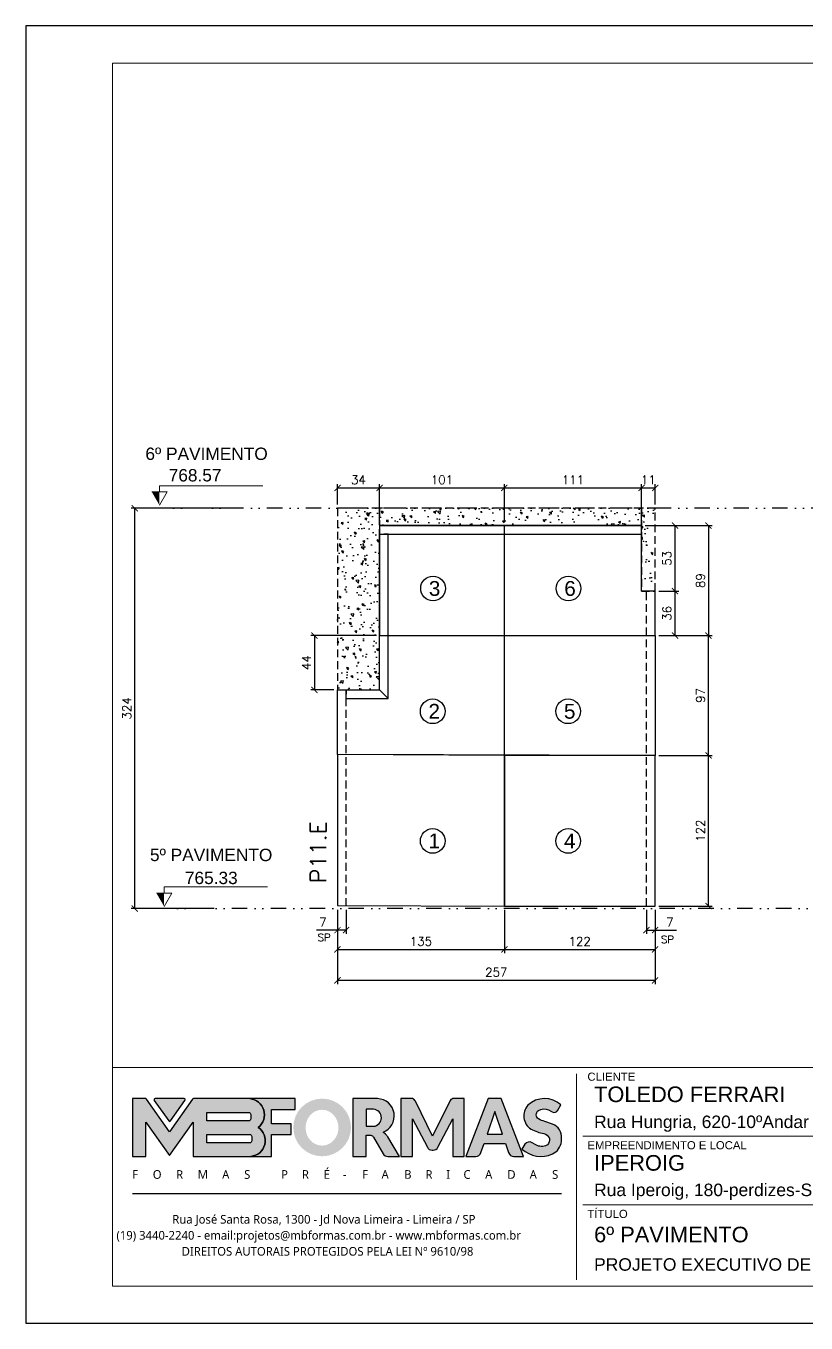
# Model space of a CAD drawing. Extents: x -23436 to 4767, y -4131 to 9755.
# Drawn here: x -17506 to -16875, y 632 to 1682 of the extents above; entities that cross this region are included whole.
import ezdxf
from ezdxf.enums import TextEntityAlignment as Align

# ---------------------------------------------------------------- set-up
doc = ezdxf.new("R2010")
doc.units = 0
doc.header["$PDMODE"] = 2
doc.header["$PDSIZE"] = 10
doc.linetypes.add('DIVIDE2', pattern=[0.625, 0.25, -0.125, 0, -0.125, 0, -0.125])
doc.linetypes.add('HIDDEN', pattern=[9.525, 6.35, -3.175])
doc.layers.get('0').update_dxf_attribs({"lineweight": 13})
doc.layers.get('Defpoints').update_dxf_attribs({"lineweight": 13})
for name, color, linetype in [('Concreto', 250, 'HIDDEN'), ('Cota', 4, 'Continuous'), ('MB Logo', 254, 'Continuous'), ('Nível', 160, 'Continuous'), ('Painéis', 30, 'Continuous'), ('Romaneio', 10, 'Continuous'), ('Sarr 7x7', 104, 'Continuous'), ('Sarrafo de Pressão', 42, 'HIDDEN'), ('Texto Nível', 251, 'Continuous')]:
    doc.layers.add(name, color=color, linetype=linetype)
for name, color, linetype, lineweight in [('cotas', 4, 'Continuous', 13), ('FOLHA MB', 7, 'Continuous', 13), ('Sarr 2.2x7', 40, 'Continuous', 9), ('Texto Seção', 7, 'Continuous', 15)]:
    doc.layers.add(name, color=color, linetype=linetype, lineweight=lineweight)
doc.layers.add('Laje_Perimetro', color=7, linetype='Continuous', plot=False)
doc.styles.add('ARIAL', font='arial.ttf', dxfattribs={"oblique": 15, "height": 25})
doc.styles.add('MB_C01', font='arial.ttf', dxfattribs={"height": 1.3})
doc.styles.add('MB_C02', font='arial.ttf', dxfattribs={"height": 2})
doc.styles.add('MB_C03', font='arial.ttf', dxfattribs={"height": 2.5})
doc.styles.add('MB_C04', font='arial.ttf', dxfattribs={"height": 6})
doc.styles.add('MtXpl_Lucida_Sans_Un', font='l_10646.ttf')
doc.styles.add('REGUA-120', font='ROMANS.shx', dxfattribs={"height": 15})
doc.styles.add('ROMANS', font='romans.shx')
doc.dimstyles.new('Cota Paínel', dxfattribs={"dimtxt": 7, "dimasz": 5, "dimexe": 3, "dimexo": 3, "dimgap": 3, "dimtad": 1, "dimdec": 1, "dimzin": 12, "dimdsep": 46, "dimtxsty": 'ROMANS', "dimblk": 'ARCHTICK', "dimcen": 0, "dimclrd": 4, "dimclre": 4, "dimclrt": 1, "dimadec": 1, "dimazin": 3, "dimtfac": 1, "dimtdec": 1, "dimtmove": 0, "dimatfit": 3, "dimldrblk": 'OBLIQUE', "dimfxl": 0, "dimtolj": 1, "dimtzin": 12, "dimarcsym": 0})
doc.dimstyles.new('PAINEL', dxfattribs={"dimtxt": 7, "dimasz": 5, "dimexe": 3, "dimexo": 3, "dimgap": 3, "dimtad": 1, "dimdec": 1, "dimzin": 12, "dimdsep": 46, "dimtxsty": 'ROMANS', "dimblk": 'ARCHTICK', "dimcen": 0, "dimclrd": 4, "dimclre": 4, "dimclrt": 1, "dimadec": 1, "dimazin": 3, "dimtfac": 1, "dimtdec": 1, "dimtmove": 0, "dimatfit": 3, "dimldrblk": 'OBLIQUE', "dimfxl": 0, "dimtolj": 1, "dimtzin": 12, "dimarcsym": 0})

# ---------------------------------------------------------------- blocks, each defined once
blk = doc.blocks.new('MB-NOVO')
at = {"layer": 'MB Logo', "linetype": 'Continuous'}
h = blk.add_hatch(color=256, dxfattribs=at)
h.dxf.hatch_style = 1
h.set_gradient(color1=(242, 132, 69), color2=(247, 180, 141), rotation=90, tint=1)
h.paths.add_polyline_path([(-18529.6, 10980.8), (-18475.7, 10980.8, 0.706757), (-18468.7, 11008, 0.681802), (-18476.7, 11034.9), (-18529.4, 11034.9, 0.243712), (-18530.2, 11034.5), (-18551.7, 11003.9), (-18573.3, 11034.5, 0.243712), (-18574.1, 11034.9), (-18586.5, 11034.9), (-18586.5, 10980.8), (-18573.9, 10980.8), (-18573.9, 11012.9), (-18551.7, 10981.5), (-18529.6, 11012.9)])
h.paths.add_polyline_path([(-18516.8, 11014.1), (-18516.8, 11022), (-18477.8, 11022, -0.414214), (-18475.8, 11020), (-18475.8, 11016.1, -0.414214), (-18477.8, 11014.1)], flags=16)
h.paths.add_polyline_path([(-18516.8, 11001.4), (-18476.8, 11001.4, -0.414214), (-18474.8, 10999.4), (-18474.8, 10995.5, -0.414214), (-18476.8, 10993.5), (-18516.8, 10993.5)], flags=16)
at = {"layer": 'MB Logo', "true_color": 0x262626}
h = blk.add_hatch(color=250, dxfattribs=at)
h.dxf.hatch_style = 1
h.paths.add_polyline_path([(-18537.3, 11033.3, 0.60809), (-18538.1, 11034.9), (-18565.3, 11034.9, 0.60809), (-18566.1, 11033.3), (-18552.5, 11014, 0.518202), (-18550.9, 11014)])
h = blk.add_hatch(color=250, dxfattribs=at)
h.dxf.hatch_style = 1
h.paths.add_polyline_path([(-18456.2, 11011.3), (-18456.2, 11024.6), (-18434.2, 11024.6), (-18434.2, 11034.9), (-18476.7, 11034.9, -0.681802), (-18468.7, 11008, -0.706757), (-18475.7, 10980.8), (-18456.2, 10980.8), (-18456.2, 11001.4), (-18437.8, 11001.4), (-18437.8, 11011.3)])
h = blk.add_hatch(color=250, dxfattribs=at)
h.dxf.hatch_style = 1
h.paths.add_polyline_path([(-18435.9, 11007.9, 1), (-18381.9, 11007.9, 1)])
edge = h.paths.add_edge_path(flags=16)
edge.add_ellipse((-18409, 11007.7), major_axis=(0, 16.8), ratio=0.916255, start_angle=0, end_angle=360)
h = blk.add_hatch(color=250, dxfattribs=at)
h.dxf.hatch_style = 1
h.paths.add_polyline_path([(-18357, 11034.9), (-18380.2, 11034.9), (-18380.2, 10980.8), (-18367.6, 10980.8), (-18367.6, 11000.7), (-18363.4, 11000.7, -0.195765), (-18360.9, 10998.9), (-18351.8, 10983.2, 0.261385), (-18347.5, 10980.8), (-18336.4, 10980.8), (-18347.5, 10999, 0.082429), (-18349.6, 11001.5), (-18351.9, 11003.4, 0.81838)])
h.paths.add_polyline_path([(-18360.8, 11009), (-18367.6, 11009), (-18367.6, 11025), (-18360.8, 11025, -0.92578)], flags=16)
h = blk.add_hatch(color=250, dxfattribs=at)
h.dxf.hatch_style = 1
h.paths.add_polyline_path([(-18286.6, 11015.9), (-18286.6, 10980.8), (-18275.8, 10980.8), (-18275.8, 11034.9), (-18286.6, 11034.9, 0.216647), (-18289.4, 11032.4), (-18305.5, 10999.8), (-18321.6, 11032.7, 0.199908), (-18324.3, 11034.9), (-18335.2, 11034.9), (-18335.2, 10980.8), (-18324.3, 10980.8), (-18324.3, 11015.9), (-18310.4, 10989.3, 0.279644), (-18306, 10986.6, 0.340986), (-18300.5, 10989.3)])
h = blk.add_hatch(color=250, dxfattribs=at)
h.dxf.hatch_style = 1
h.paths.add_polyline_path([(-18274.4, 10980.8), (-18265, 10980.8, 0.322517), (-18260.2, 10984.3), (-18257.3, 10993), (-18237.2, 10993), (-18234.3, 10984.3, 0.322517), (-18229.5, 10980.8), (-18220.3, 10980.8), (-18241.2, 11034.9), (-18253.4, 11034.9)])
h.paths.add_polyline_path([(-18254.4, 11001.6), (-18247.3, 11023), (-18240.1, 11001.6)], flags=16)
h = blk.add_hatch(color=250, dxfattribs=at)
h.dxf.hatch_style = 1
h.paths.add_polyline_path([(-18206, 11024, -0.247671), (-18196.9, 11024.3), (-18193.5, 11022.5, 0.40799), (-18188.2, 11024.1), (-18185.4, 11029.1, 0.392837), (-18216.2, 11028.7, 0.467779), (-18213.3, 11006.3, 0.077523), (-18201.2, 11002.1, -0.214206), (-18196.1, 10997.9, -0.284295), (-18198.2, 10991.4, -0.26924), (-18208.8, 10991.6), (-18212.2, 10993.6, 0.407727), (-18219, 10992.1), (-18221.8, 10987.7, 0.296878), (-18193.2, 10983.1, 0.272251), (-18184.9, 10995.3), (-18184.6, 10997.9, 0.348906), (-18193.7, 11011.2), (-18200.4, 11013.5, -0.045018), (-18205.8, 11015.7, -0.618284)])
at = {"layer": 'MB Logo', "linetype": 'Continuous'}
blk.add_line((-18586.5, 10945.9), (-18184.8, 10945.9), dxfattribs=at)
at = {"layer": 'MB Logo', "color": 23, "linetype": 'Continuous', "true_color": 0xf28445}
for points in [[(-18573.3, 11034.5, 0.243712), (-18574.1, 11034.9), (-18586.5, 11034.9), (-18586.5, 10980.8), (-18573.9, 10980.8), (-18573.9, 11012.9), (-18551.7, 10981.5), (-18529.6, 11012.9), (-18529.6, 10980.8), (-18475.7, 10980.8, 0.706757), (-18468.7, 11008, 0.681802), (-18476.7, 11034.9), (-18529.4, 11034.9, 0.243712), (-18530.2, 11034.5), (-18551.7, 11003.9)], [(-18516.8, 11022), (-18477.8, 11022, -0.414214), (-18475.8, 11020), (-18475.8, 11016.1, -0.414214), (-18477.8, 11014.1), (-18516.8, 11014.1)], [(-18516.8, 11001.4), (-18476.8, 11001.4, -0.414214), (-18474.8, 10999.4), (-18474.8, 10995.5, -0.414214), (-18476.8, 10993.5), (-18516.8, 10993.5)]]:
    blk.add_lwpolyline(points, format="xyb", close=True, dxfattribs=at)
at = {"layer": 'MB Logo', "color": 250, "true_color": 0x262626}
for points in [[(-18537.3, 11033.3, 0.60809), (-18538.1, 11034.9), (-18565.3, 11034.9, 0.60809), (-18566.1, 11033.3), (-18552.5, 11014, 0.518202), (-18550.9, 11014)], [(-18437.8, 11011.3), (-18456.2, 11011.3), (-18456.2, 11024.6), (-18434.2, 11024.6), (-18434.2, 11034.9), (-18476.7, 11034.9, -0.681802), (-18468.7, 11008, -0.706757), (-18475.7, 10980.8), (-18456.2, 10980.8), (-18456.2, 11001.4), (-18437.8, 11001.4)], [(-18347.5, 10980.8), (-18336.4, 10980.8), (-18347.5, 10999, 0.082429), (-18349.6, 11001.5), (-18351.9, 11003.4, 0.81838), (-18357, 11034.9), (-18380.2, 11034.9), (-18380.2, 10980.8), (-18367.6, 10980.8), (-18367.6, 11000.7), (-18363.4, 11000.7, -0.209789), (-18360.8, 10998.7), (-18351.8, 10983.2, 0.261385)], [(-18286.6, 11015.9), (-18286.6, 10980.8), (-18275.8, 10980.8), (-18275.8, 11034.9), (-18286.6, 11034.9, 0.216647), (-18289.4, 11032.4), (-18305.5, 10999.8), (-18321.5, 11032.4, 0.216647), (-18324.3, 11034.9), (-18335.2, 11034.9), (-18335.2, 10980.8), (-18324.3, 10980.8), (-18324.3, 11015.9), (-18310.4, 10989.3, 0.279644), (-18306, 10986.6), (-18304.9, 10986.6, 0.279644), (-18300.5, 10989.3)], [(-18265, 10980.8, 0.322517), (-18260.2, 10984.3), (-18257.3, 10993), (-18237.2, 10993), (-18234.3, 10984.3, 0.322517), (-18229.5, 10980.8), (-18220.3, 10980.8), (-18241.2, 11034.9), (-18253.4, 11034.9), (-18274.4, 10980.8)], [(-18206.2, 11015.9, -0.549626), (-18206.4, 11023.8, -0.258723), (-18196.9, 11024.3), (-18193.5, 11022.5, 0.40799), (-18188.2, 11024.1), (-18185.4, 11029.1, 0.392837), (-18216.2, 11028.7, 0.467779), (-18213.3, 11006.3, 0.077523), (-18201.2, 11002.1, -0.203897), (-18196.3, 10998.2), (-18196.1, 10997.8, -0.267611), (-18198, 10991.6), (-18198.5, 10991.3, -0.261145), (-18208.8, 10991.6), (-18212.2, 10993.6, 0.407727), (-18219, 10992.1), (-18221.8, 10987.7, 0.296878), (-18193.2, 10983.1, 0.265963), (-18184.9, 10994.9), (-18184.7, 10997.6, 0.340466), (-18193.1, 11011), (-18200.4, 11013.5, -0.049298)], [(-18367.6, 11009), (-18360.8, 11009, 0.92578), (-18360.8, 11025), (-18367.6, 11025)]]:
    blk.add_lwpolyline(points, format="xyb", close=True, dxfattribs=at)
blk.add_lwpolyline([(-18247.3, 11023), (-18254.4, 11001.6), (-18240.1, 11001.6)], close=True, dxfattribs=at)
at = {"layer": 'MB Logo', "color": 250, "true_color": 0x262626, "style": 'MtXpl_Lucida_Sans_Un'}
for s, height, p in [('F', 8.12, (-18586.8, 10959.8)), ('O', 8.12, (-18567.5, 10959.8)), ('R', 8.12, (-18545.6, 10959.8)), ('M', 8.12, (-18525.4, 10959.8)), ('A', 8.12, (-18502.5, 10959.8)), ('S', 8.12, (-18481.9, 10959.8)), ('P', 8.12, (-18447.3, 10959.8)), ('R', 8.12, (-18427.8, 10959.8)), ('É', 8.12, (-18407.5, 10959.8)), ('-', 8.12, (-18389.6, 10959.8)), ('F', 8.12, (-18371.4, 10959.8)), ('A', 8.12, (-18353.3, 10959.8)), ('B', 8.12, (-18332.1, 10959.8)), ('R', 8.12, (-18312.2, 10959.8)), ('I', 8.12, (-18292.7, 10959.8)), ('C', 8.12, (-18276.6, 10959.8)), ('A', 8.12, (-18256.3, 10959.8)), ('D', 8.12, (-18235.5, 10959.8)), ('A', 8.12, (-18214.6, 10959.8)), ('S', 8.12, (-18193.6, 10959.8)), ('DIREITOS AUTORAIS PROTEGIDOS PELA LEI Nº 9610/98', 8.122, (-18540.4, 10887.8))]:
    blk.add_text(s, height=height, dxfattribs=at).set_placement(p)
at = {"layer": 'MB Logo', "style": 'MtXpl_Lucida_Sans_Un'}
for s, p in [('Rua José Santa Rosa, 1300 - Jd Nova Limeira - Limeira / SP', (-18549.2, 10917.8)), ('(19) 3440-2240 - email:projetos@mbformas.com.br - www.mbformas.com.br', (-18601.5, 10902.8))]:
    blk.add_text(s, height=8.122, dxfattribs=at).set_placement(p)
blk = doc.blocks.new('A$C169d8357')
at = {"layer": 'FOLHA MB', "color": 1}
for p, q in [((1109.8, 356.7), (70, 356.7)), ((445.6, 351.7), (445.6, 185)), ((786.6, 351.7), (786.6, 250.7)), ((943.1, 351.7), (943.1, 185)), ((1109.8, 356.7), (1109.8, 179.9)), ((1455, 356.7), (1109.8, 356.7)), ((1155.3, 185), (1155.3, 351.7)), ((1232.6, 351.7), (1232.6, 185)), ((1455, 331.5), (1109.8, 331.5)), ((938.1, 316.3), (791.6, 316.3)), ((1109.8, 316.3), (948.2, 316.3)), ((1029, 311.3), (1029, 286)), ((1455, 306.2), (1109.8, 306.2)), ((781.5, 301.2), (450.7, 301.2)), ((938.1, 281), (791.6, 281)), ((1109.8, 281), (948.2, 281)), ((1029, 275.9), (1029, 250.7)), ((1455, 281), (1109.8, 281)), ((1455, 255.7), (1109.8, 255.7)), ((938.1, 245.6), (450.7, 245.6)), ((1109.8, 245.6), (948.2, 245.6)), ((1029, 240.6), (1029, 185)), ((1455, 230.4), (1109.8, 230.4)), ((1455, 205.2), (1109.8, 205.2))]:
    blk.add_line(p, q, dxfattribs=at)
for points in [[(0, 1199.9), (0, 149.9), (1485, 149.9), (1485, 1199.9)], [(70, 1169.9), (70, 179.9), (1455, 179.9), (1455, 1169.9)]]:
    blk.add_lwpolyline(points, close=True, dxfattribs=at)
at = {"layer": 'MB Logo', "xscale": 0.8642040370897565, "yscale": 0.8642040370897565, "zscale": 0.8642040370897565}
blk.add_blockref('MB-NOVO', (16148.7, -9204.8), dxfattribs=at)
at = {"layer": 'FOLHA MB', "color": 6}
for s, height, style, p in [('CLIENTE', 6.57, 'MB_C01', (454.3, 346.1)), ('RESPONSÁVEL TÉCNICO', 6.566, 'MB_C01', (791.2, 344.6)), ('FASE DO PROJETO', 6.566, 'MB_C01', (947.8, 344.6)), ('Rua Hungria, 620-10ºAndar SP /  São Paulo', 10.102, 'MB_C02', (459.7, 307.8)), ('PROJETISTA', 6.57, 'MB_C01', (791.2, 306.7)), ('DATA', 6.57, 'MB_C01', (947.8, 306.7)), ('ESCALA', 6.57, 'MB_C01', (1033.7, 306.7)), ('EMPREENDIMENTO E LOCAL', 6.566, 'MB_C01', (454.3, 290.6)), ('DISCIPLINA', 6.57, 'MB_C01', (791.2, 271.4)), ('COR MADEIRA', 6.566, 'MB_C01', (947.8, 271.4)), ('COR TARJA', 6.57, 'MB_C01', (1033.7, 271.4)), ('Rua Iperoig, 180-perdizes-SP /  São Paulo', 10.102, 'MB_C02', (459.7, 252.7)), ('TÍTULO', 6.57, 'MB_C01', (454.3, 235)), ('REVISÃO', 6.57, 'MB_C01', (947.8, 236.5)), ('FOLHA', 6.57, 'MB_C01', (1033.7, 236.5)), ('PROJETO EXECUTIVO DE PILARES', 10.102, 'MB_C02', (459.7, 192.3))]:
    blk.add_text(s, height=height, dxfattribs=dict(at, style=style)).set_placement(p)
at = {"layer": 'FOLHA MB', "color": 5}
for s, height, style, p in [('TOLEDO FERRARI', 12.628, 'MB_C03', (459.7, 328.8)), ('DANIEL RODRIGUES', 10.102, 'MB_C02', (791.6, 322.4)), ('EXECUTIVO', 10.1, 'MB_C02', (948.1, 320.5)), ('THAÍS BANDEIRA', 10.102, 'MB_C02', (791.5, 285.1)), ('31/05/2023', 10.1, 'MB_C02', (948.1, 285.1)), ('1:50', 10.1, 'MB_C02', (1034, 287.1)), ('IPEROIG', 12.63, 'MB_C03', (459.7, 273.3)), ('PADRÃO', 10.1, 'MB_C02', (948.1, 251.8)), ('FORMA DE MADEIRA', 10.102, 'MB_C02', (791.6, 251.7)), ('S/COR', 10.1, 'MB_C02', (1034, 251.8)), ('6º PAVIMENTO', 12.628, 'MB_C03', (459.7, 215.3)), ('00', 10.1, 'MB_C02', (1126.7, 211.8)), ('31/05/23', 10.1, 'MB_C02', (1166.5, 211.6)), ('EMISSÃO INICIAL', 10.102, 'MB_C02', (1243.1, 211.6)), ('00', 12.63, 'MB_C03', (967.6, 205))]:
    blk.add_text(s, height=height, dxfattribs=dict(at, style=style)).set_placement(p)
at = {"layer": 'FOLHA MB', "color": 6, "style": 'MB_C01'}
for s, p in [('REV. Nº', (1132.5, 198.1)), ('DATA', (1189.7, 198.1)), ('DESCRIÇÃO', (1265.5, 198.1))]:
    blk.add_text(s, height=6.57, dxfattribs=at).set_placement(p, align=Align.MIDDLE_CENTER)
at = {"layer": 'FOLHA MB', "insert": (1239.4, 189.4), "char_height": 5.051, "width": 210.818, "attachment_point": 1, "style": 'MB_C04'}
blk.add_mtext('TOLEDO-IPEROIG-LO-6PV-PI-R00.DWG', dxfattribs=at)
blk = doc.blocks.new('_ArchTick')
at = {"color": 0, "linetype": 'ByBlock', "const_width": 0.15}
blk.add_lwpolyline([(-0.5, -0.5), (0.5, 0.5)], dxfattribs=at)
blk = doc.blocks.new('*D533')
at = {"layer": 'Cota', "color": 4, "lineweight": -2, "transparency": 16777216}
for p, q in [((-17254.3, 966.8), (-17254.3, 931.7)), ((-17119.3, 966.8), (-17119.3, 931.7)), ((-17254.3, 934.7), (-17119.3, 934.7))]:
    blk.add_line(p, q, dxfattribs=at)
at = {"layer": 'Defpoints', "color": 0, "transparency": 16777216}
for p in [(-17254.3, 969.8), (-17119.3, 969.8), (-17119.3, 934.7)]:
    blk.add_point(p, dxfattribs=at)
at = {"layer": 'Cota', "color": 4, "lineweight": -2, "transparency": 16777216, "xscale": 5, "yscale": 5, "zscale": 5, "rotation": 180}
blk.add_blockref('_ArchTick', (-17254.3, 934.7), dxfattribs=at)
at = {"layer": 'Cota', "color": 4, "lineweight": -2, "transparency": 16777216, "xscale": 5, "yscale": 5, "zscale": 5}
blk.add_blockref('_ArchTick', (-17119.3, 934.7), dxfattribs=at)
at = {"layer": 'Cota', "color": 1, "transparency": 16777216, "insert": (-17186.8, 941.2), "char_height": 7, "attachment_point": 5, "style": 'ROMANS'}
blk.add_mtext('\\A1;135', dxfattribs=at)
blk = doc.blocks.new('_OBLIQUE')
at = {"color": 0, "linetype": 'ByBlock', "lineweight": -2}
for p, q in [((0, 0), (-1, 0)), ((-0.5, -0.5), (0.5, 0.5))]:
    blk.add_line(p, q, dxfattribs=at)
blk = doc.blocks.new('*D534')
at = {"layer": 'Cota', "color": 4, "lineweight": -2, "transparency": 16777216}
for p, q in [((-16994.3, 1091.8), (-16951.1, 1091.8)), ((-16954.1, 969.8), (-16954.1, 1091.8)), ((-16994.3, 969.8), (-16951.1, 969.8))]:
    blk.add_line(p, q, dxfattribs=at)
at = {"layer": 'Defpoints', "color": 0, "transparency": 16777216}
for p in [(-16997.3, 1091.8), (-16954.1, 1091.8), (-16997.3, 969.8)]:
    blk.add_point(p, dxfattribs=at)
at = {"layer": 'Cota', "color": 4, "lineweight": -2, "transparency": 16777216, "xscale": 5, "yscale": 5, "zscale": 5}
for p, rotation in [((-16954.1, 1091.8), 90), ((-16954.1, 969.8), 270)]:
    blk.add_blockref('_ArchTick', p, dxfattribs=dict(at, rotation=rotation))
at = {"layer": 'Cota', "color": 1, "transparency": 16777216, "insert": (-16960.6, 1030.8), "char_height": 7, "attachment_point": 5, "rotation": 90, "style": 'ROMANS'}
blk.add_mtext('\\A1;122', dxfattribs=at)
blk = doc.blocks.new('*D535')
at = {"layer": 'Cota', "color": 4, "lineweight": -2, "transparency": 16777216}
for p, q in [((-17254.3, 966.8), (-17254.3, 947.3)), ((-17247.3, 966.8), (-17247.3, 947.3)), ((-17254.3, 950.3), (-17271.4, 950.3)), ((-17247.3, 950.3), (-17254.3, 950.3))]:
    blk.add_line(p, q, dxfattribs=at)
at = {"layer": 'Defpoints', "color": 0, "transparency": 16777216}
for p in [(-17254.3, 969.8), (-17247.3, 969.8), (-17254.3, 950.3)]:
    blk.add_point(p, dxfattribs=at)
at = {"layer": 'Cota', "color": 4, "lineweight": -2, "transparency": 16777216, "xscale": 5, "yscale": 5, "zscale": 5, "rotation": 180}
blk.add_blockref('_ArchTick', (-17254.3, 950.3), dxfattribs=at)
at = {"layer": 'Cota', "color": 4, "lineweight": -2, "transparency": 16777216, "xscale": 5, "yscale": 5, "zscale": 5}
blk.add_blockref('_ArchTick', (-17247.3, 950.3), dxfattribs=at)
at = {"layer": 'Cota', "color": 1, "transparency": 16777216, "insert": (-17266.1, 956.8), "char_height": 7, "attachment_point": 5, "style": 'ROMANS'}
blk.add_mtext('\\A1;7', dxfattribs=at)
blk = doc.blocks.new('*D536')
at = {"layer": 'Cota', "color": 4, "lineweight": -2, "transparency": 16777216}
for p, q in [((-17004.3, 966.8), (-17004.3, 947.3)), ((-16997.3, 966.8), (-16997.3, 947.3)), ((-17004.3, 950.3), (-16997.3, 950.3)), ((-16997.3, 950.3), (-16980.1, 950.3))]:
    blk.add_line(p, q, dxfattribs=at)
at = {"layer": 'Defpoints', "color": 0, "transparency": 16777216}
for p in [(-17004.3, 969.8), (-16997.3, 969.8), (-16997.3, 950.3)]:
    blk.add_point(p, dxfattribs=at)
at = {"layer": 'Cota', "color": 4, "lineweight": -2, "transparency": 16777216, "xscale": 5, "yscale": 5, "zscale": 5, "rotation": 180}
blk.add_blockref('_ArchTick', (-17004.3, 950.3), dxfattribs=at)
at = {"layer": 'Cota', "color": 4, "lineweight": -2, "transparency": 16777216, "xscale": 5, "yscale": 5, "zscale": 5}
blk.add_blockref('_ArchTick', (-16997.3, 950.3), dxfattribs=at)
at = {"layer": 'Cota', "color": 1, "transparency": 16777216, "insert": (-16985.4, 956.8), "char_height": 7, "attachment_point": 5, "style": 'ROMANS'}
blk.add_mtext('\\A1;7', dxfattribs=at)
blk = doc.blocks.new('*D537')
at = {"layer": 'Cota', "color": 4, "lineweight": -2, "transparency": 16777216}
for p, q in [((-17119.3, 966.8), (-17119.3, 931.7)), ((-16997.3, 966.8), (-16997.3, 931.7)), ((-17119.3, 934.7), (-16997.3, 934.7))]:
    blk.add_line(p, q, dxfattribs=at)
at = {"layer": 'Defpoints', "color": 0, "transparency": 16777216}
for p in [(-17119.3, 969.8), (-16997.3, 969.8), (-16997.3, 934.7)]:
    blk.add_point(p, dxfattribs=at)
at = {"layer": 'Cota', "color": 4, "lineweight": -2, "transparency": 16777216, "xscale": 5, "yscale": 5, "zscale": 5, "rotation": 180}
blk.add_blockref('_ArchTick', (-17119.3, 934.7), dxfattribs=at)
at = {"layer": 'Cota', "color": 4, "lineweight": -2, "transparency": 16777216, "xscale": 5, "yscale": 5, "zscale": 5}
blk.add_blockref('_ArchTick', (-16997.3, 934.7), dxfattribs=at)
at = {"layer": 'Cota', "color": 1, "transparency": 16777216, "insert": (-17058.3, 941.2), "char_height": 7, "attachment_point": 5, "style": 'ROMANS'}
blk.add_mtext('\\A1;122', dxfattribs=at)
blk = doc.blocks.new('*D538')
at = {"layer": 'Cota', "color": 4, "lineweight": -2, "transparency": 16777216}
for p, q in [((-17254.3, 966.8), (-17254.3, 906.7)), ((-16997.3, 966.8), (-16997.3, 906.7)), ((-17254.3, 909.7), (-16997.3, 909.7))]:
    blk.add_line(p, q, dxfattribs=at)
at = {"layer": 'Defpoints', "color": 0, "transparency": 16777216}
for p in [(-17254.3, 969.8), (-16997.3, 969.8), (-16997.3, 909.7)]:
    blk.add_point(p, dxfattribs=at)
at = {"layer": 'Cota', "color": 4, "lineweight": -2, "transparency": 16777216, "xscale": 5, "yscale": 5, "zscale": 5, "rotation": 180}
blk.add_blockref('_ArchTick', (-17254.3, 909.7), dxfattribs=at)
at = {"layer": 'Cota', "color": 4, "lineweight": -2, "transparency": 16777216, "xscale": 5, "yscale": 5, "zscale": 5}
blk.add_blockref('_ArchTick', (-16997.3, 909.7), dxfattribs=at)
at = {"layer": 'Cota', "color": 1, "transparency": 16777216, "insert": (-17125.8, 916.2), "char_height": 7, "attachment_point": 5, "style": 'ROMANS'}
blk.add_mtext('\\A1;257', dxfattribs=at)
blk = doc.blocks.new('*D604')
at = {"layer": 'Cota', "color": 4, "lineweight": -2, "transparency": 16777216}
for p, q in [((-17342.1, 1291.8), (-17421.3, 1291.8)), ((-17418.3, 967.8), (-17418.3, 1291.8)), ((-17354, 967.8), (-17421.3, 967.8))]:
    blk.add_line(p, q, dxfattribs=at)
at = {"layer": 'Defpoints', "color": 0, "transparency": 16777216}
for p in [(-17418.3, 1291.8), (-17339.1, 1291.8), (-17351, 967.8)]:
    blk.add_point(p, dxfattribs=at)
at = {"layer": 'Cota', "color": 4, "lineweight": -2, "transparency": 16777216, "xscale": 5, "yscale": 5, "zscale": 5}
for p, rotation in [((-17418.3, 1291.8), 90), ((-17418.3, 967.8), 270)]:
    blk.add_blockref('_ArchTick', p, dxfattribs=dict(at, rotation=rotation))
at = {"layer": 'Cota', "color": 1, "transparency": 16777216, "insert": (-17424.8, 1129.8), "char_height": 7, "attachment_point": 5, "rotation": 90, "style": 'ROMANS'}
blk.add_mtext('\\A1;324', dxfattribs=at)
blk = doc.blocks.new('*D605')
at = {"layer": 'Cota', "color": 4, "lineweight": -2, "transparency": 16777216}
for p, q in [((-16994.3, 1188.8), (-16951.1, 1188.8)), ((-16954.1, 1091.8), (-16954.1, 1188.8)), ((-16994.3, 1091.8), (-16951.1, 1091.8))]:
    blk.add_line(p, q, dxfattribs=at)
at = {"layer": 'Defpoints', "color": 0, "transparency": 16777216}
for p in [(-16997.3, 1188.8), (-16954.1, 1188.8), (-16997.3, 1091.8)]:
    blk.add_point(p, dxfattribs=at)
at = {"layer": 'Cota', "color": 4, "lineweight": -2, "transparency": 16777216, "xscale": 5, "yscale": 5, "zscale": 5}
for p, rotation in [((-16954.1, 1188.8), 90), ((-16954.1, 1091.8), 270)]:
    blk.add_blockref('_ArchTick', p, dxfattribs=dict(at, rotation=rotation))
at = {"layer": 'Cota', "color": 1, "transparency": 16777216, "insert": (-16960.6, 1140.3), "char_height": 7, "attachment_point": 5, "rotation": 90, "style": 'ROMANS'}
blk.add_mtext('\\A1;97', dxfattribs=at)
blk = doc.blocks.new('*D606')
at = {"layer": 'Cota', "color": 4, "lineweight": -2, "transparency": 16777216}
for p, q in [((-17005.3, 1277.8), (-16951.1, 1277.8)), ((-16954.1, 1277.8), (-16954.1, 1188.8)), ((-16994.3, 1188.8), (-16951.1, 1188.8))]:
    blk.add_line(p, q, dxfattribs=at)
at = {"layer": 'Defpoints', "color": 0, "transparency": 16777216}
for p in [(-17008.3, 1277.8), (-16997.3, 1188.8), (-16954.1, 1188.8)]:
    blk.add_point(p, dxfattribs=at)
at = {"layer": 'Cota', "color": 4, "lineweight": -2, "transparency": 16777216, "xscale": 5, "yscale": 5, "zscale": 5}
for p, rotation in [((-16954.1, 1277.8), 90), ((-16954.1, 1188.8), 270)]:
    blk.add_blockref('_ArchTick', p, dxfattribs=dict(at, rotation=rotation))
at = {"layer": 'Cota', "color": 1, "transparency": 16777216, "insert": (-16960.6, 1233.3), "char_height": 7, "attachment_point": 5, "rotation": 90, "style": 'ROMANS'}
blk.add_mtext('\\A1;89', dxfattribs=at)
blk = doc.blocks.new('*D607')
at = {"layer": 'Cota', "color": 4, "lineweight": -2, "transparency": 16777216}
for p, q in [((-16994.3, 1224.8), (-16978.2, 1224.8)), ((-16981.2, 1188.8), (-16981.2, 1224.8)), ((-16994.3, 1188.8), (-16978.2, 1188.8))]:
    blk.add_line(p, q, dxfattribs=at)
at = {"layer": 'Defpoints', "color": 0, "transparency": 16777216}
for p in [(-16997.3, 1224.8), (-16981.2, 1224.8), (-16997.3, 1188.8)]:
    blk.add_point(p, dxfattribs=at)
at = {"layer": 'Cota', "color": 4, "lineweight": -2, "transparency": 16777216, "xscale": 5, "yscale": 5, "zscale": 5}
for p, rotation in [((-16981.2, 1224.8), 90), ((-16981.2, 1188.8), 270)]:
    blk.add_blockref('_ArchTick', p, dxfattribs=dict(at, rotation=rotation))
at = {"layer": 'Cota', "color": 1, "transparency": 16777216, "insert": (-16987.7, 1206.8), "char_height": 7, "attachment_point": 5, "rotation": 90, "style": 'ROMANS'}
blk.add_mtext('\\A1;36', dxfattribs=at)
blk = doc.blocks.new('*D608')
at = {"layer": 'Cota', "color": 4, "lineweight": -2, "transparency": 16777216}
for p, q in [((-17223.3, 1188.8), (-17275.9, 1188.8)), ((-17272.9, 1188.8), (-17272.9, 1144.8)), ((-17257.3, 1144.8), (-17275.9, 1144.8))]:
    blk.add_line(p, q, dxfattribs=at)
at = {"layer": 'Defpoints', "color": 0, "transparency": 16777216}
for p in [(-17220.3, 1188.8), (-17272.9, 1144.8), (-17254.3, 1144.8)]:
    blk.add_point(p, dxfattribs=at)
at = {"layer": 'Cota', "color": 4, "lineweight": -2, "transparency": 16777216, "xscale": 5, "yscale": 5, "zscale": 5}
for p, rotation in [((-17272.9, 1188.8), 90), ((-17272.9, 1144.8), 270)]:
    blk.add_blockref('_ArchTick', p, dxfattribs=dict(at, rotation=rotation))
at = {"layer": 'Cota', "color": 1, "transparency": 16777216, "insert": (-17279.4, 1166.8), "char_height": 7, "attachment_point": 5, "rotation": 90, "style": 'ROMANS'}
blk.add_mtext('\\A1;44', dxfattribs=at)
blk = doc.blocks.new('*D609')
at = {"layer": 'Cota', "color": 4, "lineweight": -2, "transparency": 16777216}
for p, q in [((-17254.3, 1294.8), (-17254.3, 1311.3)), ((-17254.3, 1308.3), (-17220.3, 1308.3)), ((-17220.3, 1280.8), (-17220.3, 1311.3))]:
    blk.add_line(p, q, dxfattribs=at)
at = {"layer": 'Defpoints', "color": 0, "transparency": 16777216}
for p in [(-17220.3, 1308.3), (-17254.3, 1291.8), (-17220.3, 1277.8)]:
    blk.add_point(p, dxfattribs=at)
at = {"layer": 'Cota', "color": 4, "lineweight": -2, "transparency": 16777216, "xscale": 5, "yscale": 5, "zscale": 5, "rotation": 180}
blk.add_blockref('_ArchTick', (-17254.3, 1308.3), dxfattribs=at)
at = {"layer": 'Cota', "color": 4, "lineweight": -2, "transparency": 16777216, "xscale": 5, "yscale": 5, "zscale": 5}
blk.add_blockref('_ArchTick', (-17220.3, 1308.3), dxfattribs=at)
at = {"layer": 'Cota', "color": 1, "transparency": 16777216, "insert": (-17237.3, 1314.8), "char_height": 7, "attachment_point": 5, "style": 'ROMANS'}
blk.add_mtext('\\A1;34', dxfattribs=at)
blk = doc.blocks.new('*D610')
at = {"layer": 'Cota', "color": 4, "lineweight": -2, "transparency": 16777216}
for p, q in [((-17008.3, 1280.8), (-17008.3, 1311.3)), ((-17008.3, 1308.3), (-16997.3, 1308.3)), ((-16997.3, 1294.8), (-16997.3, 1311.3))]:
    blk.add_line(p, q, dxfattribs=at)
at = {"layer": 'Defpoints', "color": 0, "transparency": 16777216}
for p in [(-16997.3, 1308.3), (-16997.3, 1291.8), (-17008.3, 1277.8)]:
    blk.add_point(p, dxfattribs=at)
at = {"layer": 'Cota', "color": 4, "lineweight": -2, "transparency": 16777216, "xscale": 5, "yscale": 5, "zscale": 5, "rotation": 180}
blk.add_blockref('_ArchTick', (-17008.3, 1308.3), dxfattribs=at)
at = {"layer": 'Cota', "color": 4, "lineweight": -2, "transparency": 16777216, "xscale": 5, "yscale": 5, "zscale": 5}
blk.add_blockref('_ArchTick', (-16997.3, 1308.3), dxfattribs=at)
at = {"layer": 'Cota', "color": 1, "transparency": 16777216, "insert": (-17002.8, 1314.8), "char_height": 7, "attachment_point": 5, "style": 'ROMANS'}
blk.add_mtext('\\A1;11', dxfattribs=at)
blk = doc.blocks.new('*D611')
at = {"layer": 'Cota', "color": 4, "lineweight": -2, "transparency": 16777216}
for p, q in [((-17220.3, 1280.8), (-17220.3, 1311.3)), ((-17220.3, 1308.3), (-17119.3, 1308.3)), ((-17119.3, 1280.8), (-17119.3, 1311.3))]:
    blk.add_line(p, q, dxfattribs=at)
at = {"layer": 'Defpoints', "color": 0, "transparency": 16777216}
for p in [(-17119.3, 1308.3), (-17220.3, 1277.8), (-17119.3, 1277.8)]:
    blk.add_point(p, dxfattribs=at)
at = {"layer": 'Cota', "color": 4, "lineweight": -2, "transparency": 16777216, "xscale": 5, "yscale": 5, "zscale": 5, "rotation": 180}
blk.add_blockref('_ArchTick', (-17220.3, 1308.3), dxfattribs=at)
at = {"layer": 'Cota', "color": 4, "lineweight": -2, "transparency": 16777216, "xscale": 5, "yscale": 5, "zscale": 5}
blk.add_blockref('_ArchTick', (-17119.3, 1308.3), dxfattribs=at)
at = {"layer": 'Cota', "color": 1, "transparency": 16777216, "insert": (-17169.8, 1314.8), "char_height": 7, "attachment_point": 5, "style": 'ROMANS'}
blk.add_mtext('\\A1;101', dxfattribs=at)
blk = doc.blocks.new('*D612')
at = {"layer": 'Cota', "color": 4, "lineweight": -2, "transparency": 16777216}
for p, q in [((-17119.3, 1280.8), (-17119.3, 1311.3)), ((-17119.3, 1308.3), (-17008.3, 1308.3)), ((-17008.3, 1280.8), (-17008.3, 1311.3))]:
    blk.add_line(p, q, dxfattribs=at)
at = {"layer": 'Defpoints', "color": 0, "transparency": 16777216}
for p in [(-17008.3, 1308.3), (-17119.3, 1277.8), (-17008.3, 1277.8)]:
    blk.add_point(p, dxfattribs=at)
at = {"layer": 'Cota', "color": 4, "lineweight": -2, "transparency": 16777216, "xscale": 5, "yscale": 5, "zscale": 5, "rotation": 180}
blk.add_blockref('_ArchTick', (-17119.3, 1308.3), dxfattribs=at)
at = {"layer": 'Cota', "color": 4, "lineweight": -2, "transparency": 16777216, "xscale": 5, "yscale": 5, "zscale": 5}
blk.add_blockref('_ArchTick', (-17008.3, 1308.3), dxfattribs=at)
at = {"layer": 'Cota', "color": 1, "transparency": 16777216, "insert": (-17063.8, 1314.8), "char_height": 7, "attachment_point": 5, "style": 'ROMANS'}
blk.add_mtext('\\A1;111', dxfattribs=at)
blk = doc.blocks.new('*D1091')
at = {"layer": 'Cota', "color": 4, "lineweight": -2, "transparency": 16777216}
for p, q in [((-17005.3, 1277.8), (-16978.2, 1277.8)), ((-16981.2, 1224.8), (-16981.2, 1277.8)), ((-16994.3, 1224.8), (-16978.2, 1224.8))]:
    blk.add_line(p, q, dxfattribs=at)
at = {"layer": 'Defpoints', "color": 0, "transparency": 16777216}
for p in [(-17008.3, 1277.8), (-16981.2, 1277.8), (-16997.3, 1224.8)]:
    blk.add_point(p, dxfattribs=at)
at = {"layer": 'Cota', "color": 4, "lineweight": -2, "transparency": 16777216, "xscale": 5, "yscale": 5, "zscale": 5}
for p, rotation in [((-16981.2, 1277.8), 90), ((-16981.2, 1224.8), 270)]:
    blk.add_blockref('_ArchTick', p, dxfattribs=dict(at, rotation=rotation))
at = {"layer": 'Cota', "color": 1, "transparency": 16777216, "insert": (-16987.7, 1251.3), "char_height": 7, "attachment_point": 5, "rotation": 90, "style": 'ROMANS'}
blk.add_mtext('\\A1;53', dxfattribs=at)

msp = doc.modelspace()

# ---------------------------------------------------------------- hatches: boundary and pattern name
at = {"layer": 'Concreto'}
h = msp.add_hatch(dxfattribs=at)
h.set_pattern_fill('AR-CONC', color=256, scale=0.1, angle=-270)
h.set_pattern_definition([(140, (3170.02, 12735), (1.593909, 18.218467), [1.905, -20.955]), (85, (3170.02, 12735), (-19.105685, -3.524342), [1.524, -16.764058]), (190.451445, (3170.153, 12736.518), (-17.511775, 14.694125), [1.619001, -17.809024]), (136.1842, (3164.94, 12735), (4.204233, 27.107904), [2.8575, -31.4325]), (186.63556, (3165.29, 12737.26), (-24.742612, 23.740413), [2.428502, -26.71356]), (81.18415, (3164.94, 12735), (-24.742612, 23.740413), [2.285997, -25.145973]), (111, (3166.21, 12737.54), (10.22652, 15.161439), [1.905, -20.955]), (56, (3166.21, 12737.54), (-18.418797, 6.180203), [1.524, -16.764]), (161.451445, (3167.063, 12738.803), (-8.192277, 21.341642), [1.619001, -17.808994]), (127.5, (3170.0205, 12735), (-8.4555039, 0.3088603), [0, -16.5608, 0, -17.018, 0, -16.8275]), (97.5, (3170.0205, 12735), (-10.0180575, 6.6819663), [0, -9.7028, 0, -16.1798, 0, -6.4135]), (57.5, (3170.0205, 12729.336), (0.5728744, 13.5590595), [0, -6.35, 0, -19.812, 0, -26.289]), (47.5, (3170.02, 12726.796), (-2.542649, 14.812918), [0, -8.255, 0, -13.1572, 0, -18.669])])
h.paths.add_polyline_path([(-17254.264, 1144.818), (-17220.264, 1144.818), (-17220.264, 1291.818), (-17254.264, 1291.818)])
h = msp.add_hatch(dxfattribs=at)
h.set_pattern_fill('AR-CONC', color=256, scale=0.1, angle=-270)
h.set_pattern_definition([(140, (8e-05, 11536), (1.593909, 18.218467), [1.905, -20.955]), (85, (8e-05, 11536), (-19.105685, -3.524342), [1.524, -16.764058]), (190.45144, (0.133, 11537.518), (-17.511775, 14.694125), [1.619001, -17.809024]), (136.1842, (-5.08, 11536), (4.204233, 27.107904), [2.8575, -31.4325]), (186.63556, (-4.73, 11538.26), (-24.742612, 23.740413), [2.428502, -26.71356]), (81.18415, (-5.08, 11536), (-24.742612, 23.740413), [2.285997, -25.145973]), (111, (-3.81, 11538.54), (10.22652, 15.161439), [1.905, -20.955]), (56, (-3.81, 11538.54), (-18.418797, 6.180203), [1.524, -16.764]), (161.45145, (-2.958, 11539.803), (-8.192277, 21.341642), [1.619001, -17.808994]), (127.5, (8e-05, 11536), (-8.4555039, 0.3088603), [0, -16.5608, 0, -17.018, 0, -16.8275]), (97.5, (8e-05, 11536), (-10.0180575, 6.6819663), [0, -9.7028, 0, -16.1798, 0, -6.4135]), (57.5, (8e-05, 11530.336), (0.5728744, 13.5590595), [0, -6.35, 0, -19.812, 0, -26.289]), (47.5, (8e-05, 11527.796), (-2.542649, 14.812918), [0, -8.255, 0, -13.1572, 0, -18.669])])
h.paths.add_polyline_path([(-17220.264, 1277.818), (-17008.264, 1277.818), (-17008.264, 1291.818), (-17220.264, 1291.818)])
h = msp.add_hatch(dxfattribs=at)
h.set_pattern_fill('AR-CONC', color=256, scale=0.1, angle=-270)
h.set_pattern_definition([(140, (1585, -3e-12), (1.593909, 18.218467), [1.905, -20.955]), (85, (1585, -3e-12), (-19.105685, -3.524342), [1.524, -16.764058]), (190.45144, (1585.133, 1.518), (-17.511775, 14.694125), [1.619, -17.809024]), (136.1842, (1579.92, -3e-12), (4.204233, 27.107904), [2.8575, -31.4325]), (186.63556, (1580.27, 2.26), (-24.742612, 23.740413), [2.428502, -26.71356]), (81.18415, (1579.92, -3e-12), (-24.742612, 23.740413), [2.285997, -25.145973]), (111, (1581.19, 2.54), (10.22652, 15.161439), [1.905, -20.955]), (56, (1581.19, 2.54), (-18.418797, 6.180203), [1.524, -16.764]), (161.45145, (1582.042, 3.803), (-8.192277, 21.341642), [1.619, -17.808994]), (127.5, (1585, -3e-12), (-8.455504, 0.3088603), [0, -16.5608, 0, -17.018, 0, -16.8275]), (97.5, (1585, -3e-12), (-10.0180575, 6.6819663), [0, -9.7028, 0, -16.1798, 0, -6.4135]), (57.5, (1585, -5.664), (0.5728744, 13.5590595), [0, -6.35, 0, -19.812, 0, -26.289]), (47.5, (1585, -8.204), (-2.542649, 14.812918), [0, -8.255, 0, -13.1572, 0, -18.669])])
h.paths.add_polyline_path([(-17008.264, 1224.818), (-16997.264, 1224.818), (-16997.264, 1291.818), (-17008.264, 1291.818)])
at = {"layer": 'Sarr 2.2x7'}
h = msp.add_hatch(color=0, dxfattribs=at)
h.dxf.hatch_style = 1
h.paths.add_polyline_path([(-17398.364, 1304.999), (-17404.532, 1304.999), (-17398.364, 1294.315)])
h = msp.add_hatch(color=0, dxfattribs=at)
h.dxf.hatch_style = 1
h.paths.add_polyline_path([(-17394.625, 980.269), (-17400.793, 980.269), (-17394.625, 969.585)])

# ---------------------------------------------------------------- linework, layer by layer
at = {"color": 0}
for p, q in [((-17404.532, 1304.999), (-17392.195, 1304.999)), ((-17398.364, 1294.315), (-17392.195, 1304.999)), ((-17400.793, 980.269), (-17388.457, 980.269)), ((-17394.625, 969.585), (-17388.457, 980.269))]:
    msp.add_line(p, q, dxfattribs=at)
for points in [[(-17398.364, 1304.999), (-17398.364, 1310.009), (-17314.626, 1310.009)], [(-17394.625, 980.269), (-17394.625, 985.279), (-17310.887, 985.279)]]:
    msp.add_lwpolyline(points, dxfattribs=at)
at = {"layer": 'Concreto'}
for points in [[(-17254.264, 1144.818), (-17220.264, 1144.818), (-17220.264, 1291.818), (-17254.264, 1291.818)], [(-17220.264, 1277.818), (-17008.264, 1277.818), (-17008.264, 1291.818), (-17220.264, 1291.818)], [(-17008.264, 1224.818), (-16997.264, 1224.818), (-16997.264, 1291.818), (-17008.264, 1291.818)]]:
    msp.add_lwpolyline(points, close=True, dxfattribs=at)
at = {"layer": 'cotas'}
msp.add_line((-16997.264, 1188.818), (-17220.264, 1188.818), dxfattribs=at)
at = {"layer": 'Laje_Perimetro'}
msp.add_lwpolyline([(-16021.356, 1682.259), (-17506.377, 1682.259), (-17506.377, 632.259), (-16021.356, 632.259)], close=True, dxfattribs=at)
at = {"layer": 'Nível', "linetype": 'DIVIDE2', "ltscale": 50}
for p, q in [((-16072.352, 1291.818), (-17416.713, 1291.818)), ((-16069.293, 967.818), (-17413.655, 967.818))]:
    msp.add_line(p, q, dxfattribs=at)
at = {"layer": 'Painéis', "color": 32, "true_color": 0xcd6928}
msp.add_line((-17119.264, 969.818), (-17119.264, 1277.818), dxfattribs=at)
for points in [[(-16997.264, 1188.818), (-16997.264, 1224.818), (-17008.264, 1224.818), (-17008.264, 1277.818), (-17220.264, 1277.818), (-17220.264, 1188.818)], [(-17254.264, 1092.386), (-17254.264, 1144.818), (-17220.264, 1144.818), (-17220.264, 1188.818), (-16997.264, 1188.818), (-16997.264, 1091.818)], [(-17254.264, 970.386), (-17119.264, 969.818), (-17119.264, 1091.818), (-17254.264, 1092.386)], [(-17119.264, 969.818), (-16997.264, 969.818), (-16997.264, 1091.818), (-17119.264, 1091.818)]]:
    msp.add_lwpolyline(points, close=True, dxfattribs=at)
at = {"layer": 'Romaneio'}
for centre in [(-17176.996, 1226.909), (-17067.397, 1226.909), (-17177.267, 1127.473), (-17067.668, 1127.473), (-17177.24, 1022.539), (-17067.641, 1022.539)]:
    msp.add_circle(centre, 10, dxfattribs=at)
at = {"layer": 'Sarr 7x7', "color": 50}
for p, q in [((-17220.264, 1277.818), (-17220.264, 1274.318)), ((-17220.264, 1277.818), (-17008.264, 1277.818)), ((-17220.264, 1270.818), (-17220.264, 1274.318)), ((-17220.264, 1270.818), (-17008.264, 1270.818)), ((-17220.264, 1144.818), (-17220.264, 1270.818)), ((-17220.264, 1270.818), (-17216.764, 1270.818)), ((-17213.264, 1270.818), (-17216.764, 1270.818)), ((-17213.264, 1137.818), (-17213.264, 1270.818)), ((-17008.264, 1277.818), (-17008.264, 1274.318)), ((-17008.264, 1270.818), (-17008.264, 1274.318)), ((-17247.264, 1144.818), (-17247.264, 1141.318)), ((-17247.264, 1144.818), (-17220.264, 1144.818)), ((-17220.264, 1144.818), (-17216.764, 1141.318)), ((-17247.264, 1137.818), (-17247.264, 1141.318)), ((-17247.264, 1137.818), (-17213.264, 1137.818)), ((-17213.264, 1137.818), (-17216.764, 1141.318))]:
    msp.add_line(p, q, dxfattribs=at)
at = {"layer": 'Sarrafo de Pressão'}
for p, q in [((-17004.264, 969.818), (-17004.264, 1224.818)), ((-17247.264, 969.818), (-17247.264, 1144.818))]:
    msp.add_line(p, q, dxfattribs=at)

# ---------------------------------------------------------------- block references
at = {"layer": 'MB Logo'}
msp.add_blockref('A$C169d8357', (-17506.377, 482.321), dxfattribs=at)

# ---------------------------------------------------------------- texts
at = {"layer": 'Romaneio', "color": 0, "style": 'ARIAL'}
for s, p in [('3', (-17175.744, 1226.909)), ('6', (-17066.144, 1226.909)), ('2', (-17176.015, 1127.473)), ('5', (-17066.415, 1127.473)), ('1', (-17175.988, 1022.539)), ('4', (-17066.388, 1022.539))]:
    msp.add_text(s, height=12, dxfattribs=at).set_placement(p, align=Align.MIDDLE_CENTER)
at = {"layer": 'Texto Nível', "style": 'ARIAL'}
for s, p in [('6º PAVIMENTO', (-17310.739, 1330.938)), ('768.57', (-17348.154, 1313.555)), ('5º PAVIMENTO', (-17307, 1006.208)), ('765.33', (-17335.062, 987.616))]:
    msp.add_text(s, height=10, dxfattribs=at).set_placement(p, align=Align.RIGHT)
at = {"layer": 'Texto Seção', "insert": (-17263.392, 988.283), "char_height": 13, "width": 285.32988, "attachment_point": 7, "rotation": 90, "style": 'REGUA-120'}
msp.add_mtext('P11.E', dxfattribs=at)
at = {"layer": 'Texto Seção', "char_height": 6, "attachment_point": 7, "style": 'ROMANS'}
for insert in [(-17270.323, 941.391), (-16992.56, 939.769)]:
    msp.add_mtext('SP', dxfattribs=dict(at, insert=insert))

# ---------------------------------------------------------------- dimensions: what is measured, and where the dimension line sits
at = {"layer": 'Cota'}
for base, p1, p2, picture, middle in [((-17220.264, 1308.263), (-17254.264, 1291.818), (-17220.264, 1277.818), '*D609', (-17237.264, 1314.763)), ((-17119.264, 1308.263), (-17220.264, 1277.818), (-17119.264, 1277.818), '*D611', (-17169.764, 1314.763)), ((-17008.264, 1308.263), (-17119.264, 1277.818), (-17008.264, 1277.818), '*D612', (-17063.764, 1314.763))]:
    dim = msp.add_linear_dim(base=base, p1=p1, p2=p2, dimstyle='PAINEL', override={"dimarcsym": 2}, dxfattribs=at)
    dim.commit()
    dim.dimension.update_dxf_attribs({"geometry": picture, "text_midpoint": middle})
dim = msp.add_linear_dim(base=(-16997.264, 1308.263), p1=(-17008.264, 1277.818), p2=(-16997.264, 1291.818), dimstyle='PAINEL', override={"dimarcsym": 2}, dxfattribs=at)
dim.commit()
dim.dimension.update_dxf_attribs({"geometry": '*D610', "text_midpoint": (-17002.764, 1308.263), "dimtype": 160})
for base, p1, p2, picture, middle in [((-17418.326, 1291.818), (-17351.048, 967.818), (-17339.087, 1291.818), '*D604', (-17424.826, 1129.818)), ((-16954.141, 1188.818), (-17008.264, 1277.818), (-16997.264, 1188.818), '*D606', (-16960.641, 1233.318)), ((-16981.22, 1224.818), (-16997.264, 1188.818), (-16997.264, 1224.818), '*D607', (-16987.72, 1206.818)), ((-17272.863, 1144.818), (-17220.264, 1188.818), (-17254.264, 1144.818), '*D608', (-17279.363, 1166.818)), ((-16954.141, 1188.818), (-16997.264, 1091.818), (-16997.264, 1188.818), '*D605', (-16960.641, 1140.318))]:
    dim = msp.add_linear_dim(base=base, p1=p1, p2=p2, angle=90, dimstyle='PAINEL', override={"dimarcsym": 2}, dxfattribs=at)
    dim.commit()
    dim.dimension.update_dxf_attribs({"geometry": picture, "text_midpoint": middle})
at = {"layer": 'Cota', "color": 2}
dim = msp.add_linear_dim(base=(-16981.22, 1277.818), p1=(-16997.264, 1224.818), p2=(-17008.264, 1277.818), angle=90, dimstyle='PAINEL', override={"dimarcsym": 2}, dxfattribs=at)
dim.commit()
dim.dimension.update_dxf_attribs({"geometry": '*D1091', "text_midpoint": (-16987.72, 1251.318)})
dim = msp.add_linear_dim(base=(-16954.141, 1091.818), p1=(-16997.264, 969.818), p2=(-16997.264, 1091.818), angle=90, dimstyle='Cota Paínel', dxfattribs=at)
dim.commit()
dim.dimension.update_dxf_attribs({"geometry": '*D534', "text_midpoint": (-16960.641, 1030.818)})
at = {"layer": 'Cota'}
dim = msp.add_linear_dim(base=(-17254.264, 950.34), p1=(-17247.264, 969.818), p2=(-17254.264, 969.818), dimstyle='Cota Paínel', dxfattribs=at)
dim.commit()
dim.dimension.update_dxf_attribs({"geometry": '*D535', "text_midpoint": (-17266.097, 950.34), "dimtype": 160})
at = {"layer": 'Cota', "color": 2}
for base, p2, picture, middle in [((-17119.264, 934.664), (-17119.264, 969.818), '*D533', (-17186.764, 941.164)), ((-16997.264, 909.664), (-16997.264, 969.818), '*D538', (-17125.764, 916.164))]:
    dim = msp.add_linear_dim(base=base, p1=(-17254.264, 969.818), p2=p2, dimstyle='Cota Paínel', dxfattribs=at)
    dim.commit()
    dim.dimension.update_dxf_attribs({"geometry": picture, "text_midpoint": middle})
at = {"layer": 'Cota'}
dim = msp.add_linear_dim(base=(-16997.264, 934.664), p1=(-17119.264, 969.818), p2=(-16997.264, 969.818), dimstyle='Cota Paínel', dxfattribs=at)
dim.commit()
dim.dimension.update_dxf_attribs({"geometry": '*D537', "text_midpoint": (-17058.264, 941.164)})
dim = msp.add_linear_dim(base=(-16997.264, 950.34), p1=(-17004.264, 969.818), p2=(-16997.264, 969.818), angle=180, dimstyle='Cota Paínel', dxfattribs=at)
dim.commit()
dim.dimension.update_dxf_attribs({"geometry": '*D536', "text_midpoint": (-16985.431, 950.34), "dimtype": 160})

doc.saveas('drawing.dxf')
